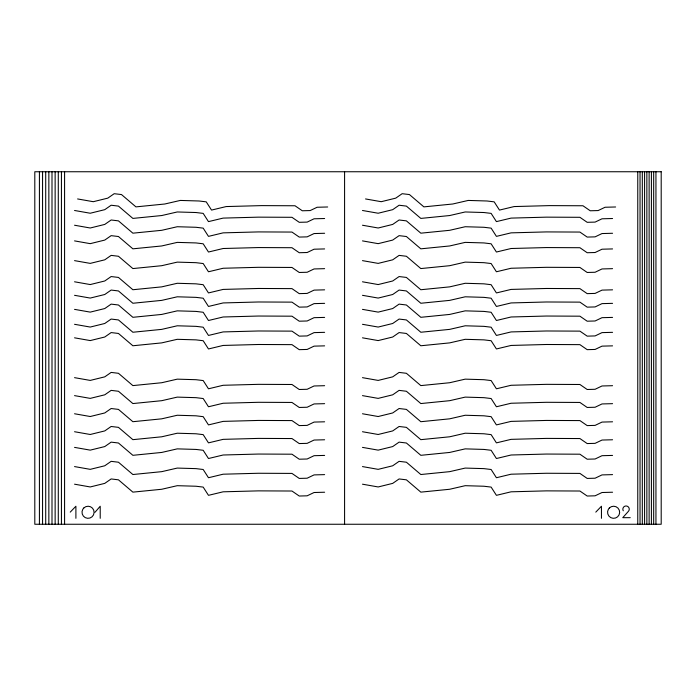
<?xml version="1.0" encoding="UTF-8"?>
<svg xmlns="http://www.w3.org/2000/svg" width="696" height="696" viewBox="0 0 696 696"><rect width="100%" height="100%" fill="white"/><g stroke="black" fill="none" stroke-linecap="round" stroke-linejoin="round"><path stroke-width="1.04" d="M95.013 512.273L100.215 506.227L100.215 518.32M70.235 512.134L75.899 506.227L75.899 518.32M595.793 512.134L601.448 506.227L601.448 518.32M327.668 206.982L317.115 207.26L310.19 210.566L302.29 210.775L295.017 205.764L261.461 205.616L226.191 206.564L211.532 210.088L206.234 201.849L199.03 200.987L180.308 200.431L164.787 204.006L135.929 206.877L121.504 194.567L114.196 193.697L107.802 198.134L93.281 201.701L77.595 198.943M615.621 206.982L605.059 207.26L598.134 210.566L590.234 210.775L582.961 205.764L549.405 205.616L514.135 206.564L499.476 210.088L494.177 201.849L486.983 200.987L468.251 200.431L452.731 204.006L423.873 206.877L409.448 194.567L402.149 193.697L395.754 198.134L381.225 201.701L365.539 198.943M324.623 218.518L314.061 218.796L307.145 222.102L299.236 222.311L291.963 217.3L258.407 217.152L223.138 218.1L208.478 221.624L203.18 213.385L195.985 212.524L177.254 211.967L161.733 215.542L132.875 218.413L118.451 206.103L111.151 205.233L104.757 209.67L90.228 213.237L74.542 210.479M612.567 218.518L602.005 218.796L595.089 222.102L587.18 222.311L579.907 217.3L546.351 217.152L511.082 218.1L496.422 221.624L491.124 213.385L483.929 212.524L465.198 211.967L449.677 215.542L420.828 218.413L406.394 206.103L399.095 205.233L392.701 209.67L378.172 213.237L362.486 210.479M324.623 233.273L314.061 233.56L307.145 236.866L299.236 237.075L291.963 232.064L258.407 231.916L223.138 232.855L208.478 236.379L203.18 228.14L195.985 227.279L177.254 226.731L161.733 230.306L132.875 233.177L118.451 220.867L111.151 219.997L104.757 224.425L90.228 228.001L74.542 225.234M612.567 233.273L602.005 233.56L595.089 236.866L587.18 237.075L579.907 232.064L546.351 231.916L511.082 232.855L496.422 236.379L491.124 228.14L483.929 227.279L465.198 226.731L449.677 230.306L420.828 233.177L406.394 220.867L399.095 219.997L392.701 224.425L378.172 228.001L362.486 225.234M324.623 248.924L314.061 249.212L307.145 252.518L299.236 252.726L291.963 247.715L258.407 247.567L223.138 248.507L208.478 252.03L203.18 243.791L195.985 242.93L177.254 242.382L161.733 245.958L132.875 248.829L118.451 236.518L111.151 235.648L104.757 240.076L90.228 243.652L74.542 240.886M612.567 248.924L602.005 249.212L595.089 252.518L587.18 252.726L579.907 247.715L546.351 247.567L511.082 248.507L496.422 252.03L491.124 243.791L483.929 242.93L465.198 242.382L449.677 245.958L420.828 248.829L406.394 236.518L399.095 235.648L392.701 240.076L378.172 243.652L362.486 240.886M324.623 268.665L314.061 268.952L307.145 272.258L299.236 272.467L291.963 267.455L258.407 267.308L223.138 268.256L208.478 271.779L203.18 263.54L195.985 262.679L177.254 262.122L161.733 265.698L132.875 268.569L118.451 256.259L111.151 255.389L104.757 259.825L90.228 263.392L74.542 260.635M612.567 268.665L602.005 268.952L595.089 272.258L587.18 272.467L579.907 267.455L546.351 267.308L511.082 268.256L496.422 271.779L491.124 263.54L483.929 262.679L465.198 262.122L449.677 265.698L420.828 268.569L406.394 256.259L399.095 255.389L392.701 259.825L378.172 263.392L362.486 260.635M324.623 289.832L314.061 290.119L307.145 293.416L299.236 293.634L291.963 288.623L258.407 288.475L223.138 289.414L208.478 292.938L203.18 284.699L195.985 283.837L177.254 283.281L161.733 286.865L132.875 289.736L118.451 277.426L111.151 276.556L104.757 280.984L90.228 284.56L74.542 281.793M612.567 289.832L602.005 290.119L595.089 293.416L587.18 293.634L579.907 288.623L546.351 288.475L511.082 289.414L496.422 292.938L491.124 284.699L483.929 283.837L465.198 283.281L449.677 286.865L420.828 289.736L406.394 277.426L399.095 276.556L392.701 280.984L378.172 284.56L362.486 281.793M324.623 303.352L314.061 303.63L307.145 306.936L299.236 307.145L291.963 302.134L258.407 301.986L223.138 302.934L208.478 306.457L203.18 298.219L195.985 297.357L177.254 296.8L161.733 300.376L132.875 303.256L118.451 290.945L111.151 290.067L104.757 294.504L90.228 298.071L74.542 295.313M612.567 303.352L602.005 303.63L595.089 306.936L587.18 307.145L579.907 302.134L546.351 301.986L511.082 302.934L496.422 306.457L491.124 298.219L483.929 297.357L465.198 296.8L449.677 300.376L420.828 303.256L406.394 290.945L399.095 290.067L392.701 294.504L378.172 298.071L362.486 295.313M324.623 317.402L314.061 317.68L307.145 320.986L299.236 321.195L291.963 316.184L258.407 316.036L223.138 316.985L208.478 320.508L203.18 312.269L195.985 311.408L177.254 310.851L161.733 314.427L132.875 317.306L118.451 304.996L111.151 304.117L104.757 308.554L90.228 312.121L74.542 309.363M612.567 317.402L602.005 317.68L595.089 320.986L587.18 321.195L579.907 316.184L546.351 316.036L511.082 316.985L496.422 320.508L491.124 312.269L483.929 311.408L465.198 310.851L449.677 314.427L420.828 317.306L406.394 304.996L399.095 304.117L392.701 308.554L378.172 312.121L362.486 309.363M324.623 332.34L314.061 332.618L307.145 335.924L299.236 336.142L291.963 331.131L258.407 330.983L223.138 331.922L208.478 335.446L203.18 327.207L195.985 326.346L177.254 325.789L161.733 329.373L132.875 332.244L118.451 319.934L111.151 319.064L104.757 323.492L90.228 327.059L74.542 324.301M612.567 332.34L602.005 332.618L595.089 335.924L587.18 336.142L579.907 331.131L546.351 330.983L511.082 331.922L496.422 335.446L491.124 327.207L483.929 326.346L465.198 325.789L449.677 329.373L420.828 332.244L406.394 319.934L399.095 319.064L392.701 323.492L378.172 327.059L362.486 324.301M324.623 345.86L314.061 346.138L307.145 349.444L299.236 349.653L291.963 344.642L258.407 344.494L223.138 345.442L208.478 348.966L203.18 340.727L195.985 339.865L177.254 339.309L161.733 342.884L132.875 345.764L118.451 333.454L111.151 332.575L104.757 337.012L90.228 340.579L74.542 337.821M612.567 345.86L602.005 346.138L595.089 349.444L587.18 349.653L579.907 344.642L546.351 344.494L511.082 345.442L496.422 348.966L491.124 340.727L483.929 339.865L465.198 339.309L449.677 342.884L420.828 345.764L406.394 333.454L399.095 332.575L392.701 337.012L378.172 340.579L362.486 337.821M324.623 385.697L314.061 385.975L307.145 389.281L299.236 389.49L291.963 384.488L258.407 384.34L223.138 385.28L208.478 388.803L203.18 380.564L195.985 379.703L177.254 379.146L161.733 382.73L132.875 385.601L118.451 373.291L111.151 372.421L104.757 376.849L90.228 380.416L74.542 377.658M612.567 385.697L602.005 385.975L595.089 389.281L587.18 389.49L579.907 384.488L546.351 384.34L511.082 385.28L496.422 388.803L491.124 380.564L483.929 379.703L465.198 379.146L449.677 382.73L420.828 385.601L406.394 373.291L399.095 372.421L392.701 376.849L378.172 380.416L362.486 377.658M324.623 403.663L314.061 403.941L307.145 407.247L299.236 407.456L291.963 402.445L258.407 402.297L223.138 403.245L208.478 406.769L203.18 398.53L195.985 397.668L177.254 397.111L161.733 400.687L132.875 403.558L118.451 391.256L111.151 390.378L104.757 394.815L90.228 398.382L74.542 395.624M612.567 403.663L602.005 403.941L595.089 407.247L587.18 407.456L579.907 402.445L546.351 402.297L511.082 403.245L496.422 406.769L491.124 398.53L483.929 397.668L465.198 397.111L449.677 400.687L420.828 403.558L406.394 391.256L399.095 390.378L392.701 394.815L378.172 398.382L362.486 395.624M324.623 421.802L314.061 422.08L307.145 425.387L299.236 425.595L291.963 420.584L258.407 420.436L223.138 421.385L208.478 424.908L203.18 416.669L195.985 415.808L177.254 415.251L161.733 418.827L132.875 421.706L118.451 409.396L111.151 408.517L104.757 412.954L90.228 416.521L74.542 413.763M612.567 421.802L602.005 422.08L595.089 425.387L587.18 425.595L579.907 420.584L546.351 420.436L511.082 421.385L496.422 424.908L491.124 416.669L483.929 415.808L465.198 415.251L449.677 418.827L420.828 421.706L406.394 409.396L399.095 408.517L392.701 412.954L378.172 416.521L362.486 413.763M324.623 439.768L314.061 440.046L307.145 443.352L299.236 443.561L291.963 438.55L258.407 438.402L223.138 439.35L208.478 442.874L203.18 434.635L195.985 433.773L177.254 433.216L161.733 436.792L132.875 439.663L118.451 427.353L111.151 426.483L104.757 430.92L90.228 434.487L74.542 431.729M612.567 439.768L602.005 440.046L595.089 443.352L587.18 443.561L579.907 438.55L546.351 438.402L511.082 439.35L496.422 442.874L491.124 434.635L483.929 433.773L465.198 433.216L449.677 436.792L420.828 439.663L406.394 427.353L399.095 426.483L392.701 430.92L378.172 434.487L362.486 431.729M324.623 455.419L314.061 455.697L307.145 459.003L299.236 459.212L291.963 454.201L258.407 454.053L223.138 455.001L208.478 458.525L203.18 450.286L195.985 449.425L177.254 448.868L161.733 452.443L132.875 455.315L118.451 443.004L111.151 442.134L104.757 446.571L90.228 450.138L74.542 447.38M612.567 455.419L602.005 455.697L595.089 459.003L587.18 459.212L579.907 454.201L546.351 454.053L511.082 455.001L496.422 458.525L491.124 450.286L483.929 449.425L465.198 448.868L449.677 452.443L420.828 455.315L406.394 443.004L399.095 442.134L392.701 446.571L378.172 450.138L362.486 447.38M324.623 474.62L314.061 474.907L307.145 478.213L299.236 478.422L291.963 473.41L258.407 473.263L223.138 474.202L208.478 477.734L203.18 469.495L195.985 468.625L177.254 468.077L161.733 471.653L132.875 474.524L118.451 462.214L111.151 461.344L104.757 465.781L90.228 469.348L74.542 466.581M612.567 474.62L602.005 474.907L595.089 478.213L587.18 478.422L579.907 473.41L546.351 473.263L511.082 474.202L496.422 477.734L491.124 469.495L483.929 468.625L465.198 468.077L449.677 471.653L420.828 474.524L406.394 462.214L399.095 461.344L392.701 465.781L378.172 469.348L362.486 466.581M324.623 492.229L314.061 492.516L307.145 495.813L299.236 496.03L291.963 491.019L258.407 490.871L223.138 491.811L208.478 495.334L203.18 487.096L195.985 486.234L177.254 485.686L161.733 489.262L132.875 492.133L118.451 479.822L111.151 478.952L104.757 483.381L90.228 486.956L74.542 484.19M612.567 492.229L602.005 492.516L595.089 495.813L587.18 496.03L579.907 491.019L546.351 490.871L511.082 491.811L496.422 495.334L491.124 487.096L483.929 486.234L465.198 485.686L449.677 489.262L420.828 492.133L406.394 479.822L399.095 478.952L392.701 483.381L378.172 486.956L362.486 484.19M630.228 517.676L622.763 517.676L628.314 511.438A3.202 3.202 0 0 0 628.505 507.123A3.202 3.202 0 0 0 624.216 506.558A3.202 3.202 0 0 0 623.277 510.777M655.945 171.747L655.945 524.253M653.674 171.747L653.674 524.253M651.404 171.747L651.404 524.253M649.124 171.747L649.124 524.253M646.854 171.747L646.854 524.253M644.583 171.747L644.583 524.253M642.312 171.747L642.312 524.253M640.033 171.747L640.033 524.253M637.762 171.747L637.762 524.253M344.581 171.747L344.581 524.253M64.58 171.747L64.58 524.253M61.431 171.747L61.431 524.253M58.29 171.747L58.29 524.253M55.141 171.747L55.141 524.253M52 171.747L52 524.253M48.85 171.747L48.85 524.253M45.71 171.747L45.71 524.253M42.56 171.747L42.56 524.253M39.42 171.747L39.42 524.253M83.781 508.002L82.815 509.255A6.046 6.046 0 0 0 87.531 518.303A6.046 6.046 0 0 0 93.734 510.203A6.046 6.046 0 0 0 83.781 508.002M609.339 508.002L608.374 509.255A6.046 6.046 0 0 0 613.089 518.303A6.046 6.046 0 0 0 619.292 510.203A6.046 6.046 0 0 0 609.331 508.002M661.2 171.747L34.8 171.747L34.8 524.253L661.2 524.253L661.2 171.747"/></g></svg>
